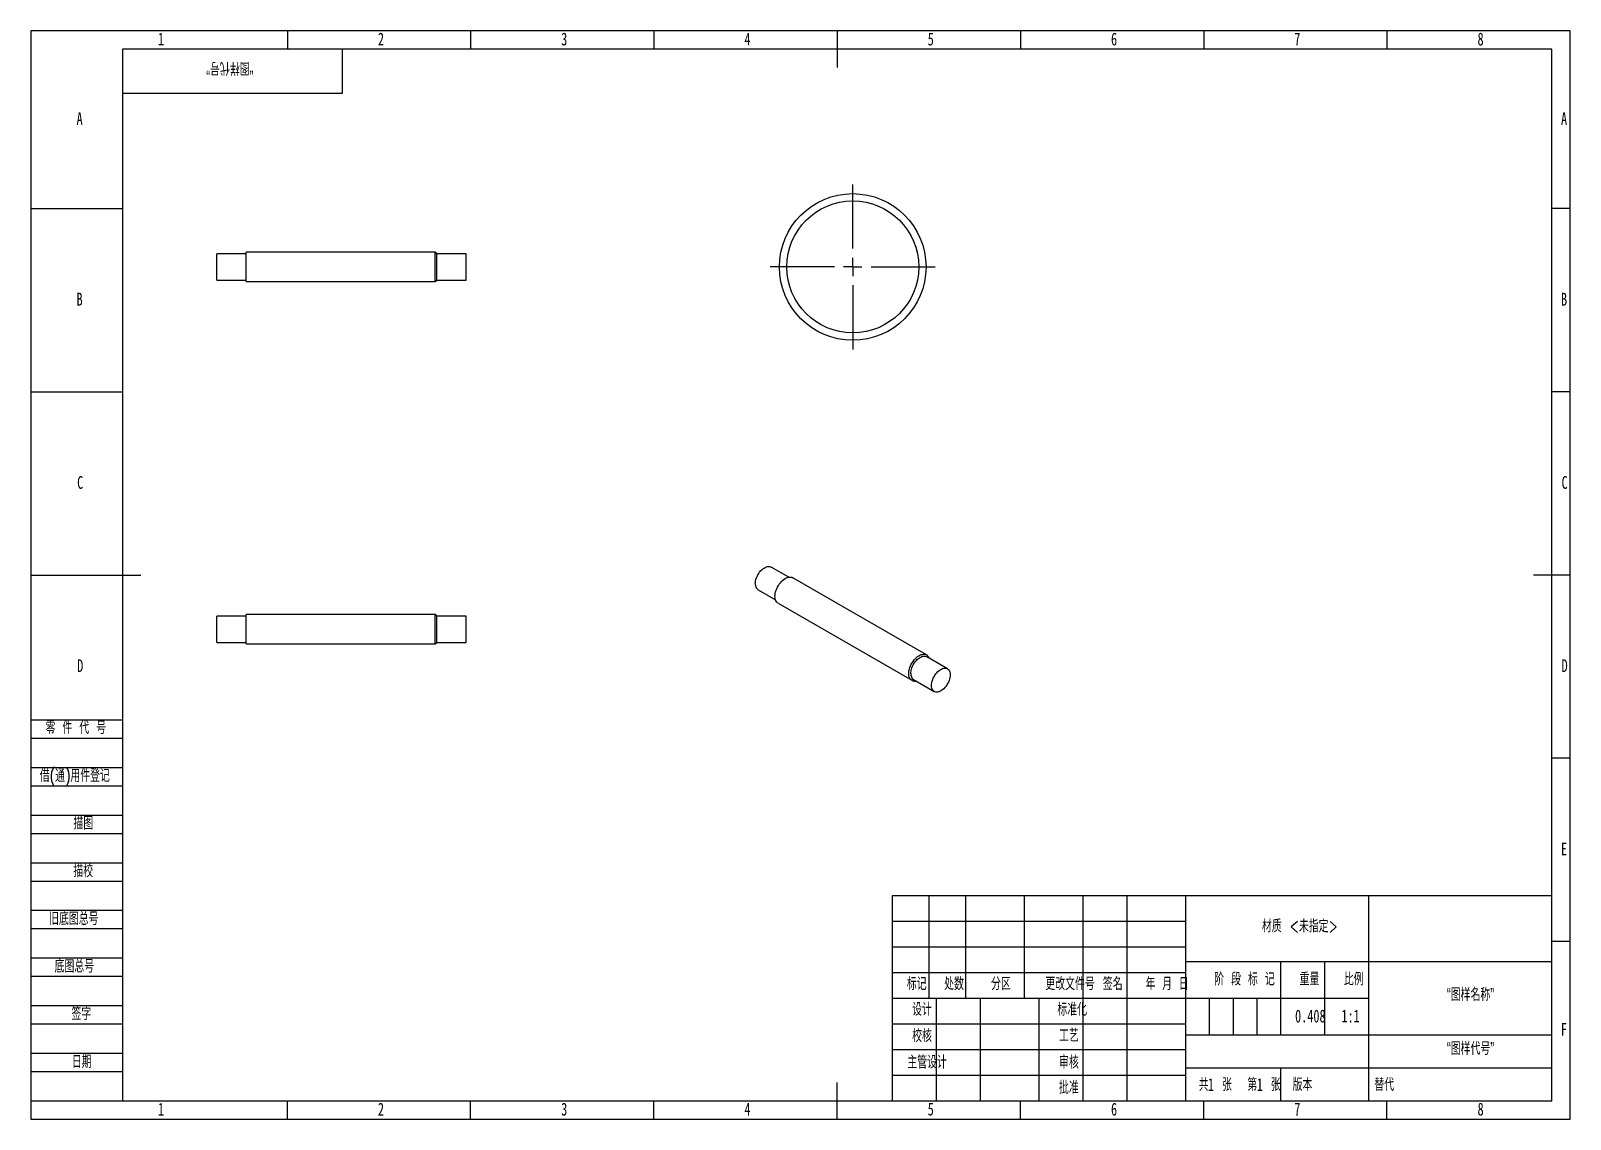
# Model space of a CAD drawing. Header units: millimetres. Extents: x 0 to 420, y 0 to 297.
import ezdxf

# ---------------------------------------------------------------- set-up
doc = ezdxf.new("R2010")
doc.units = ezdxf.units.MM
for name, color, linetype in [('10', 7, 'Continuous'), ('5', 7, 'Continuous'), ('9', 7, 'Continuous'), ('SLD-0', 7, 'Continuous')]:
    doc.layers.add(name, color=color, linetype=linetype)
doc.styles.add('SLDTEXTSTYLE0', font='TXT', dxfattribs={"width": 0.7, "bigfont": 'bigfont'})
doc.styles.add('SLDTEXTSTYLE1', font='TXT', dxfattribs={"width": 0.62, "bigfont": 'bigfont'})
doc.styles.add('SLDTEXTSTYLE2', font='TXT', dxfattribs={"width": 0.614286, "bigfont": 'bigfont'})
doc.styles.add('SLDTEXTSTYLE3', font='TXT', dxfattribs={"width": 0.6, "bigfont": 'bigfont'})
doc.styles.add('SLDTEXTSTYLE4', font='TXT', dxfattribs={"width": 0.7})

# ---------------------------------------------------------------- blocks, each defined once
blk = doc.blocks.new('SW_CENTERMARKSYMBOL_0')
at = {"layer": '10', "color": 0}
for p, q in [((0, 5), (0, 22.5)), ((-5, 0), (-22.5, 0)), ((0, 0), (-2.5, 0)), ((0, 0), (0, 2.5)), ((0, 0), (0, -2.5)), ((0, 0), (2.5, 0)), ((5, 0), (22.5, 0)), ((0, -5), (0, -22.5))]:
    blk.add_line(p, q, dxfattribs=at)

msp = doc.modelspace()

# ---------------------------------------------------------------- linework, layer by layer
at = {"color": 7, "linetype": 'Continuous', "lineweight": 25}
for p, q in [((58.75, 236.16), (50.75, 236.16)), ((50.75, 232.56), (50.75, 236.16)), ((110.35, 236.56), (58.75, 236.56)), ((58.75, 232.56), (58.75, 236.56)), ((110.35, 232.56), (110.35, 236.56)), ((118.75, 236.16), (110.75, 236.16)), ((110.75, 232.56), (110.75, 236.16)), ((118.75, 232.56), (118.75, 236.16)), ((50.75, 228.96), (50.75, 232.56)), ((58.75, 228.56), (58.75, 232.56)), ((110.35, 228.56), (110.35, 232.56)), ((110.75, 228.96), (110.75, 232.56)), ((118.75, 228.96), (118.75, 232.56)), ((50.75, 228.96), (58.75, 228.96)), ((58.75, 228.56), (110.35, 228.56)), ((110.75, 228.96), (118.75, 228.96)), ((206.79, 147.92), (202.01, 150.68)), ((244.35, 126.7), (207.87, 147.77)), ((198.41, 144.45), (203.19, 141.69)), ((203.87, 140.84), (240.35, 119.77)), ((58.75, 137.29), (50.75, 137.29)), ((50.75, 130.09), (50.75, 137.29)), ((110.35, 137.69), (58.75, 137.69)), ((58.75, 129.69), (58.75, 137.69)), ((110.35, 129.69), (110.35, 137.69)), ((118.75, 137.29), (110.75, 137.29)), ((110.75, 130.09), (110.75, 137.29)), ((118.75, 130.09), (118.75, 137.29)), ((50.75, 130.09), (58.75, 130.09)), ((58.75, 129.69), (110.35, 129.69)), ((110.75, 130.09), (118.75, 130.09)), ((250.09, 122.93), (244.43, 126.19)), ((240.37, 119.76), (240.35, 119.77)), ((240.83, 119.96), (246.49, 116.69))]:
    msp.add_line(p, q, dxfattribs=at)
at = {"color": 7, "linetype": 'Continuous', "lineweight": 25, "flags": 128}
for points in [[(197.66, 146.1), (197.68, 146.48), (197.74, 146.87), (197.84, 147.28), (197.98, 147.69), (198.15, 148.11), (198.35, 148.51), (198.59, 148.89), (198.84, 149.26), (199.12, 149.6), (199.42, 149.91), (199.73, 150.18), (200.05, 150.41), (200.37, 150.59), (200.69, 150.73), (200.99, 150.82), (201.29, 150.85), (201.57, 150.84), (201.83, 150.77), (202.01, 150.68)], [(203.04, 142.67), (203.06, 143.07), (203.12, 143.48), (203.21, 143.91), (203.35, 144.34), (203.52, 144.77), (203.72, 145.2), (203.96, 145.61), (204.22, 146), (204.5, 146.37), (204.8, 146.71), (205.12, 147.02), (205.45, 147.29), (205.78, 147.52), (206.12, 147.7), (206.45, 147.83), (206.77, 147.92), (207.08, 147.95), (207.38, 147.93), (207.65, 147.87), (207.87, 147.77)], [(203.87, 140.84), (203.72, 140.93), (203.52, 141.12), (203.35, 141.36), (203.21, 141.63), (203.12, 141.95), (203.06, 142.29), (203.04, 142.67)], [(239.52, 121.6), (239.54, 122), (239.6, 122.42), (239.7, 122.84), (239.84, 123.28), (240.01, 123.71), (240.21, 124.13), (240.44, 124.55), (240.7, 124.94), (240.99, 125.31), (241.29, 125.65), (241.61, 125.96), (241.93, 126.23), (242.27, 126.45), (242.6, 126.64), (242.93, 126.77), (243.26, 126.85), (243.57, 126.89), (243.86, 126.87), (244.13, 126.8), (244.35, 126.7)], [(240.09, 121.6), (240.11, 121.98), (240.17, 122.38), (240.27, 122.79), (240.4, 123.2), (240.58, 123.61), (240.78, 124.02), (241.01, 124.4), (241.27, 124.77), (241.55, 125.11), (241.85, 125.42), (242.16, 125.69), (242.47, 125.92), (242.79, 126.1), (243.11, 126.24), (243.42, 126.32), (243.72, 126.36), (244, 126.34), (244.26, 126.28), (244.43, 126.19)], [(245.75, 118.34), (245.77, 118.72), (245.83, 119.12), (245.92, 119.52), (246.06, 119.94), (246.23, 120.35), (246.44, 120.75), (246.67, 121.14), (246.93, 121.5), (247.21, 121.84), (247.51, 122.15), (247.81, 122.42), (248.13, 122.65), (248.45, 122.83), (248.77, 122.97), (249.08, 123.06), (249.38, 123.09), (249.66, 123.08), (249.91, 123.01), (250.15, 122.89), (250.35, 122.73), (250.52, 122.51), (250.66, 122.26), (250.76, 121.96), (250.82, 121.63), (250.84, 121.28), (250.82, 120.9), (250.76, 120.5), (250.66, 120.09), (250.52, 119.68), (250.35, 119.27), (250.15, 118.87), (249.91, 118.48), (249.66, 118.11), (249.38, 117.77), (249.08, 117.47), (248.77, 117.2), (248.45, 116.97), (248.13, 116.78), (247.81, 116.65), (247.51, 116.56), (247.21, 116.52), (246.93, 116.54), (246.67, 116.61), (246.44, 116.73), (246.23, 116.89), (246.06, 117.1), (245.92, 117.36), (245.83, 117.65), (245.77, 117.98), (245.75, 118.34)], [(240.35, 119.77), (240.21, 119.87), (240.01, 120.06), (239.84, 120.29), (239.7, 120.57), (239.6, 120.88), (239.54, 121.23), (239.52, 121.6)]]:
    msp.add_lwpolyline(points, dxfattribs=at)
at = {"color": 7, "linetype": 'Continuous', "lineweight": 25}
for radius in [20, 18]:
    msp.add_circle((224.25, 232.56), radius, dxfattribs=at)
for centre, radius, start, end in [((110.35, 236.16), 0.4, 0, 90), ((110.35, 228.96), 0.4, 270, 0), ((199.49, 145.93), 1.83, 174.7355, 233.9524), ((110.35, 137.29), 0.4, 0, 90), ((110.35, 130.09), 0.4, 270, 0), ((241.91, 121.44), 1.83, 174.7355, 233.9524)]:
    msp.add_arc(centre, radius, start, end, dxfattribs=at)
for points, knots in [([(245.09, 125.81), (245.07, 125.88), (245, 126.05), (244.85, 126.28), (244.64, 126.5), (244.47, 126.64), (244.37, 126.69), (244.35, 126.7)], [0, 0, 0, 0, 0.173662, 0.43669, 0.693426, 0.944109, 1, 1, 1, 1]), ([(240.38, 119.77), (240.41, 119.75), (240.53, 119.68), (240.75, 119.6), (241.03, 119.55), (241.28, 119.54), (241.44, 119.57), (241.49, 119.58)], [0, 0, 0, 0, 0.104696, 0.356406, 0.608545, 0.864148, 1, 1, 1, 1])]:
    msp.add_open_spline(points, degree=3, knots=knots, dxfattribs=at)
at = {"layer": '10', "color": 7}
for p, q in [((0, 109), (25, 109)), ((0, 104), (25, 104)), ((0, 96), (25, 96)), ((0, 91), (25, 91)), ((0, 83), (25, 83)), ((0, 78), (25, 78)), ((0, 70), (25, 70)), ((0, 65), (25, 65)), ((0, 57), (25, 57)), ((0, 52), (25, 52)), ((235, 54), (315, 54)), ((235, 47), (315, 47)), ((0, 44), (25, 44)), ((0, 39), (25, 39)), ((0, 31), (25, 31)), ((0, 26), (25, 26)), ((0, 18), (25, 18)), ((0, 13), (25, 13))]:
    msp.add_line(p, q, dxfattribs=at)
at = {"layer": '10', "color": 7, "lineweight": 25}
for p, q in [((245, 61), (245, 33)), ((255, 61), (255, 33)), ((271, 61), (271, 33)), ((287, 61), (287, 5)), ((299, 61), (299, 5)), ((315, 61), (315, 5)), ((365, 61), (365, 33)), ((315, 43), (415, 43)), ((340.99, 43), (340.99, 23)), ((353, 43), (353, 23)), ((235, 40), (315, 40)), ((235, 33), (365, 33)), ((247, 33), (247, 5)), ((259, 33), (259, 5)), ((275, 33), (275, 5)), ((365, 33), (365, 5)), ((235, 26), (315, 26)), ((315, 23), (415, 23)), ((235, 19), (315, 19)), ((315, 14), (415, 14)), ((235, 12), (315, 12))]:
    msp.add_line(p, q, dxfattribs=at)
at = {"layer": '5'}
for p, q in [((70, 297), (70, 292)), ((120, 297), (120, 292)), ((170, 297), (170, 292)), ((270, 297), (270, 292)), ((320, 297), (320, 292)), ((370, 297), (370, 292)), ((0, 248.5), (25, 248.5)), ((420, 248.5), (415, 248.5)), ((0, 198.5), (25, 198.5)), ((420, 198.5), (415, 198.5)), ((420, 98.5), (415, 98.5)), ((420, 48.5), (415, 48.5)), ((70, 0), (70, 5)), ((120, 0), (120, 5)), ((170, 0), (170, 5)), ((270, 0), (270, 5)), ((320, 0), (320, 5)), ((370, 0), (370, 5))]:
    msp.add_line(p, q, dxfattribs=at)
at = {"layer": '5', "lineweight": 25}
for p, q in [((220, 297), (220, 287)), ((0, 148.5), (30, 148.5)), ((420, 148.5), (410, 148.5)), ((220, 0), (220, 10))]:
    msp.add_line(p, q, dxfattribs=at)
at = {"layer": '5', "color": 7, "lineweight": 25}
for p, q in [((415, 292), (25, 292)), ((25, 292), (25, 5)), ((85, 280), (85, 292)), ((415, 5), (415, 292)), ((25, 280), (85, 280)), ((235, 61), (415, 61)), ((235, 61), (235, 5)), ((0, 5), (415, 5))]:
    msp.add_line(p, q, dxfattribs=at)
at = {"layer": '9', "color": 7}
for p, q in [((420, 297), (0, 297)), ((0, 297), (0, 0)), ((420, 148.5), (420, 297)), ((420, 0), (420, 148.5)), ((0, 0), (420, 0))]:
    msp.add_line(p, q, dxfattribs=at)
at = {"layer": 'SLD-0'}
for p, q in [((321.5, 33), (321.5, 23)), ((328, 33), (328, 23)), ((334.5, 33), (334.5, 23))]:
    msp.add_line(p, q, dxfattribs=at)
at = {"layer": 'SLD-0', "lineweight": 25}
msp.add_line((340.99, 14), (340.99, 5), dxfattribs=at)

# ---------------------------------------------------------------- block references
at = {"layer": '10'}
msp.add_blockref('SW_CENTERMARKSYMBOL_0', (224.25, 232.56), dxfattribs=at)

# ---------------------------------------------------------------- texts
at = {"layer": '10', "char_height": 3.5}
for s, insert, attachment_point, style in [('1', (35.54, 296.5), 2, 'SLDTEXTSTYLE4'), ('2', (95.54, 296.5), 2, 'SLDTEXTSTYLE4'), ('3', (145.54, 296.5), 2, 'SLDTEXTSTYLE4'), ('4', (195.54, 296.5), 2, 'SLDTEXTSTYLE4'), ('5', (245.54, 296.5), 2, 'SLDTEXTSTYLE4'), ('6', (295.55, 296.5), 2, 'SLDTEXTSTYLE4'), ('7', (345.55, 296.5), 2, 'SLDTEXTSTYLE4'), ('8', (395.55, 296.5), 2, 'SLDTEXTSTYLE4'), ('A', (13.32, 274.79), 2, 'SLDTEXTSTYLE4'), ('A', (418.32, 274.79), 2, 'SLDTEXTSTYLE4'), ('B', (13.32, 225.5), 2, 'SLDTEXTSTYLE4'), ('B', (418.32, 225.5), 2, 'SLDTEXTSTYLE4'), ('C', (13.48, 175.5), 2, 'SLDTEXTSTYLE4'), ('C', (418.48, 175.5), 2, 'SLDTEXTSTYLE4'), ('D', (13.48, 125.5), 2, 'SLDTEXTSTYLE4'), ('D', (418.48, 125.5), 2, 'SLDTEXTSTYLE4'), ('E', (418.32, 75.5), 2, 'SLDTEXTSTYLE4'), ('材质 <未指定>', (346.24, 54.48), 2, 'SLDTEXTSTYLE0'), ('“图样名称”', (392.8, 35.79), 2, 'SLDTEXTSTYLE0'), ('0.408', (349.1, 29.9), 2, 'SLDTEXTSTYLE4'), ('1:1', (360.08, 29.9), 2, 'SLDTEXTSTYLE4'), ('F', (418.28, 26.29), 2, 'SLDTEXTSTYLE4'), ('“图样代号”', (392.8, 21.05), 2, 'SLDTEXTSTYLE0'), ('1', (321.14, 11.2), 1, 'SLDTEXTSTYLE4'), ('1', (334.48, 11.2), 1, 'SLDTEXTSTYLE4'), ('1', (35.54, 4.5), 2, 'SLDTEXTSTYLE4'), ('2', (95.54, 4.5), 2, 'SLDTEXTSTYLE4'), ('3', (145.54, 4.5), 2, 'SLDTEXTSTYLE4'), ('4', (195.54, 4.5), 2, 'SLDTEXTSTYLE4'), ('5', (245.54, 4.5), 2, 'SLDTEXTSTYLE4'), ('6', (295.55, 4.5), 2, 'SLDTEXTSTYLE4'), ('7', (345.55, 4.5), 2, 'SLDTEXTSTYLE4'), ('8', (395.55, 4.5), 2, 'SLDTEXTSTYLE4')]:
    msp.add_mtext(s, dxfattribs=dict(at, insert=insert, attachment_point=attachment_point, style=style))
at = {"layer": '10', "color": 7, "char_height": 3.5}
for s, insert, attachment_point, style in [('零 件 代 号', (4.02, 108.59), 1, 'SLDTEXTSTYLE2'), ('借(通)用件登记', (2.47, 95.5), 1, 'SLDTEXTSTYLE0'), ('描图', (14.33, 82.55), 2, 'SLDTEXTSTYLE0'), ('描校', (14.3, 69.52), 2, 'SLDTEXTSTYLE0'), ('旧底图总号', (5, 56.49), 1, 'SLDTEXTSTYLE0'), ('底图总号', (6.5, 43.49), 1, 'SLDTEXTSTYLE0'), ('标记', (241.71, 38.72), 2, 'SLDTEXTSTYLE0'), ('处数', (251.89, 38.72), 2, 'SLDTEXTSTYLE0'), ('分区', (264.68, 38.72), 2, 'SLDTEXTSTYLE0'), ('更改文件号', (283.53, 38.72), 2, 'SLDTEXTSTYLE0'), ('签名', (295.19, 38.72), 2, 'SLDTEXTSTYLE0'), ('年 月 日', (310.04, 38.72), 2, 'SLDTEXTSTYLE1'), ('阶 段 标 记', (331.13, 39.99), 2, 'SLDTEXTSTYLE2'), ('重量', (348.85, 39.99), 2, 'SLDTEXTSTYLE0'), ('比例', (360.94, 39.99), 2, 'SLDTEXTSTYLE0'), ('签字', (13.8, 30.54), 2, 'SLDTEXTSTYLE0'), ('设计', (243.15, 31.73), 2, 'SLDTEXTSTYLE0'), ('标准化', (284.12, 31.73), 2, 'SLDTEXTSTYLE0'), ('校核', (243.15, 24.56), 2, 'SLDTEXTSTYLE0'), ('工艺', (283.24, 24.6), 2, 'SLDTEXTSTYLE0'), ('日期', (13.88, 17.44), 2, 'SLDTEXTSTYLE0'), ('主管设计', (244.53, 17.33), 2, 'SLDTEXTSTYLE0'), ('审核', (283.23, 17.33), 2, 'SLDTEXTSTYLE0'), ('批准', (283.22, 10.44), 2, 'SLDTEXTSTYLE0'), ('共  张', (323.18, 11.2), 2, 'SLDTEXTSTYLE3'), ('第  张', (336.44, 11.2), 2, 'SLDTEXTSTYLE3'), ('版本', (346.96, 11.2), 2, 'SLDTEXTSTYLE0')]:
    msp.add_mtext(s, dxfattribs=dict(at, insert=insert, attachment_point=attachment_point, style=style))
at = {"layer": 'SLD-0', "insert": (54.31, 285.02), "char_height": 3.5, "attachment_point": 2, "rotation": 180, "style": 'SLDTEXTSTYLE0'}
msp.add_mtext('“图样代号”', dxfattribs=at)
at = {"layer": 'SLD-0', "insert": (366.56, 11.2), "char_height": 3.5, "attachment_point": 1, "style": 'SLDTEXTSTYLE0'}
msp.add_mtext('替代', dxfattribs=at)

doc.saveas('drawing.dxf')
